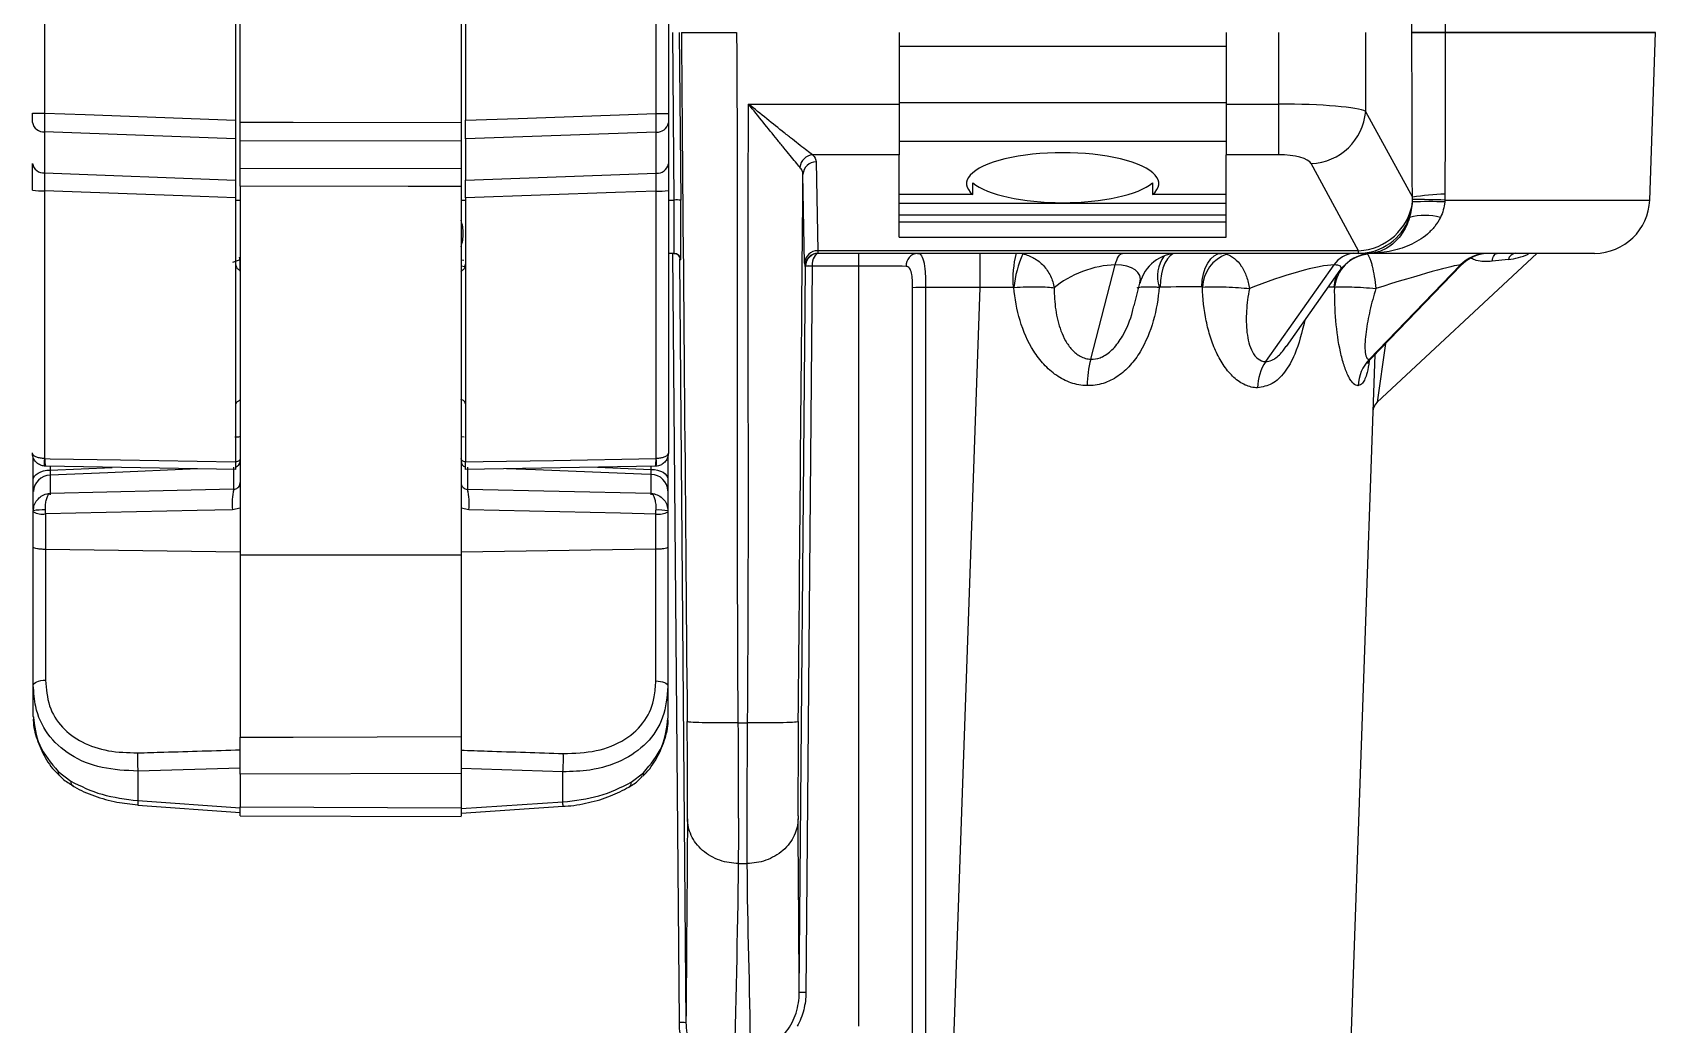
# Model space of a CAD drawing. Header units: millimetres. Extents: x 12 to 854, y 4 to 555.
# Drawn here: x 210.08 to 256.76, y 242.8 to 271.33 of the extents above; entities that cross this region are included whole.
import ezdxf

# ---------------------------------------------------------------- set-up
doc = ezdxf.new("R2010")
doc.units = ezdxf.units.MM

msp = doc.modelspace()

# ---------------------------------------------------------------- linework, layer by layer
at = {"color": 7, "linetype": 'Continuous', "lineweight": 25}
for p, q in [((215.919, 274.136), (215.919, 268.803)), ((216.058, 268.75), (216.058, 274.343)), ((222.408, 274.355), (222.408, 268.739)), ((222.535, 274.136), (222.535, 268.803)), ((210.431, 273.922), (210.431, 269.005)), ((228.022, 268.994), (228.022, 273.933)), ((228.371, 273.909), (228.371, 268.995)), ((228.536, 266.507), (228.495, 271.325)), ((228.686, 271.325), (228.726, 266.502)), ((235.013, 271.325), (235.013, 269.266)), ((244.411, 271.325), (244.411, 269.266)), ((245.924, 269.266), (245.924, 271.325)), ((248.425, 271.325), (248.425, 269.056)), ((256.594, 266.507), (256.762, 271.325)), ((244.411, 270.919), (235.013, 270.919)), ((230.677, 269.266), (235.013, 269.266)), ((244.411, 269.298), (235.013, 269.298)), ((235.013, 269.266), (235.013, 267.809)), ((244.411, 269.266), (245.924, 269.266)), ((244.411, 269.266), (244.411, 267.809)), ((245.924, 267.809), (245.924, 269.266)), ((248.425, 269.056), (249.768, 266.586)), ((215.919, 268.27), (210.431, 268.47)), ((210.431, 268.47), (210.431, 267.287)), ((228.022, 268.459), (222.535, 268.27)), ((228.022, 267.276), (228.022, 268.459)), ((228.371, 268.728), (228.371, 267.545)), ((215.919, 268.27), (215.919, 267.081)), ((222.408, 268.203), (216.058, 268.214)), ((216.058, 267.423), (216.058, 268.214)), ((222.408, 268.203), (222.408, 267.411)), ((222.535, 268.27), (222.535, 267.081)), ((244.411, 268.191), (235.013, 268.191)), ((235.013, 267.809), (232.513, 267.809)), ((232.624, 267.604), (232.671, 265.051)), ((235.013, 265.442), (235.013, 267.809)), ((245.924, 267.809), (244.411, 267.809)), ((244.411, 265.442), (244.411, 267.809)), ((248.223, 265.051), (246.862, 267.554)), ((210.431, 267.287), (215.919, 267.081)), ((216.058, 267.423), (222.408, 267.411)), ((222.535, 267.081), (228.022, 267.276)), ((232.29, 264.691), (232.243, 267.244)), ((210.431, 266.775), (210.431, 259.073)), ((215.919, 266.571), (215.919, 258.977)), ((216.058, 266.907), (216.058, 256.3)), ((222.408, 266.895), (222.408, 256.296)), ((222.535, 266.571), (222.535, 258.977)), ((228.022, 259.073), (228.022, 266.764)), ((228.371, 266.777), (228.371, 259.235)), ((237.128, 266.666), (235.013, 266.666)), ((237.128, 266.666), (237.132, 266.999)), ((242.293, 266.999), (242.296, 266.666)), ((244.411, 266.666), (242.296, 266.666)), ((244.411, 266.409), (235.013, 266.409)), ((244.411, 266.076), (235.013, 266.076)), ((244.411, 265.869), (235.013, 265.869)), ((235.013, 265.442), (244.411, 265.442)), ((216.05, 264.804), (216.052, 264.791)), ((216.052, 264.462), (216.052, 264.791)), ((228.535, 264.975), (228.371, 264.975)), ((228.726, 264.786), (228.721, 264.786)), ((248.223, 265.051), (232.671, 265.051)), ((248.223, 264.975), (232.675, 264.975)), ((233.838, 264.975), (233.838, 264.607)), ((237.336, 263.994), (237.336, 264.975)), ((248.223, 264.975), (248.223, 265.051)), ((248.495, 264.975), (248.223, 264.975)), ((248.755, 260.694), (253.346, 264.975)), ((252.531, 264.798), (252.06, 264.748)), ((232.137, 243.722), (232.313, 264.597)), ((232.313, 264.597), (232.294, 264.597)), ((232.504, 264.602), (232.328, 243.727)), ((233.838, 264.607), (232.504, 264.607)), ((233.838, 264.607), (233.838, 242.751)), ((240.52, 261.93), (241.221, 264.64)), ((245.551, 261.862), (247.515, 264.64)), ((246.146, 262.3), (247.695, 264.492)), ((248.528, 261.927), (251.148, 264.64)), ((248.608, 261.979), (251.166, 264.626)), ((235.396, 229.894), (235.396, 263.984)), ((237.336, 263.994), (235.77, 263.994)), ((235.77, 263.994), (235.77, 229.905)), ((236.145, 229.905), (237.336, 263.994)), ((241.765, 263.466), (241.933, 264.118)), ((248.691, 262.065), (247.568, 229.905)), ((210.108, 258.468), (210.108, 259.114)), ((210.431, 259.073), (210.44, 259.073)), ((228.013, 259.072), (228.022, 259.073)), ((228.358, 259.15), (228.358, 258.488)), ((210.457, 258.854), (210.431, 258.856)), ((215.919, 258.759), (210.457, 258.854)), ((227.997, 258.854), (222.535, 258.758)), ((228.022, 258.855), (227.997, 258.854)), ((215.869, 258.19), (215.871, 258.189)), ((222.595, 258.188), (222.598, 258.189)), ((227.868, 258.071), (222.598, 258.189)), ((228.358, 258.144), (228.358, 257.607)), ((210.108, 257.61), (210.108, 258.124)), ((210.108, 257.541), (210.108, 257.57)), ((210.108, 256.525), (210.108, 257.541)), ((210.456, 257.481), (210.454, 257.596)), ((210.456, 257.481), (210.456, 256.462)), ((216.058, 257.644), (215.836, 257.602)), ((222.631, 257.601), (222.408, 257.644)), ((228.01, 257.48), (228.013, 257.595)), ((228.01, 256.465), (228.01, 257.48)), ((228.358, 257.57), (228.358, 257.541)), ((228.358, 257.541), (228.358, 256.527)), ((210.108, 252.559), (210.108, 256.525)), ((210.456, 256.462), (210.456, 252.705)), ((216.058, 256.381), (210.456, 256.462)), ((222.408, 256.296), (216.058, 256.3)), ((216.058, 256.3), (216.058, 251.06)), ((228.01, 256.465), (222.408, 256.384)), ((222.408, 256.296), (222.408, 251.08)), ((228.01, 252.681), (228.01, 256.465)), ((228.358, 256.527), (228.358, 252.535)), ((210.108, 251.663), (210.108, 252.559)), ((228.358, 252.535), (228.358, 251.614)), ((230.373, 251.474), (230.649, 251.474)), ((210.823, 250.075), (211.183, 249.799)), ((216.058, 250.172), (213.117, 250.088)), ((213.117, 250.088), (213.117, 249.241)), ((222.408, 250.02), (216.058, 249.999)), ((216.058, 249.999), (216.058, 249.058)), ((225.336, 250.069), (222.408, 250.161)), ((222.408, 250.02), (222.408, 249.037)), ((225.336, 249.202), (225.336, 250.069)), ((227.303, 249.767), (227.658, 250.042)), ((213.11, 249.114), (216.058, 248.902)), ((213.117, 249.241), (216.058, 249.029)), ((216.058, 249.058), (222.408, 249.037)), ((216.058, 248.806), (222.408, 248.785)), ((222.408, 249.009), (225.336, 249.202)), ((222.408, 248.882), (225.342, 249.076)), ((230.382, 247.435), (230.64, 247.435))]:
    msp.add_line(p, q, dxfattribs=at)
at = {"color": 8, "linetype": 'Continuous', "lineweight": 25}
for p, q in [((215.919, 266.507), (216.058, 266.507)), ((222.408, 266.507), (222.535, 266.507)), ((228.371, 266.507), (228.536, 266.507)), ((216.052, 264.791), (215.835, 264.712)), ((222.422, 264.788), (222.493, 264.783)), ((228.687, 242.859), (228.501, 264.975)), ((228.693, 264.812), (228.878, 242.854)), ((222.525, 264.588), (222.402, 264.607)), ((248.996, 262.38), (248.755, 260.694)), ((248.528, 261.927), (248.607, 261.98)), ((210.59, 258.852), (210.59, 258.745)), ((210.59, 258.745), (212.372, 258.821)), ((215.878, 258.136), (215.878, 258.823)), ((222.59, 258.823), (222.59, 258.131)), ((226.334, 258.825), (227.875, 258.764)), ((227.875, 258.764), (227.875, 258.852)), ((227.875, 258.029), (227.875, 258.617)), ((210.59, 258.597), (210.59, 258.031))]:
    msp.add_line(p, q, dxfattribs=at)
at = {"color": 7, "linetype": 'Continuous', "lineweight": 25, "flags": 128}
for points in [[(210.431, 269.005), (211.6, 268.962), (215.919, 268.803)], [(222.535, 268.803), (224.053, 268.856), (228.022, 268.994)], [(216.058, 268.75), (217.582, 268.747), (222.408, 268.739)], [(215.919, 266.571), (214.401, 266.628), (210.431, 266.775)], [(222.408, 266.895), (220.884, 266.898), (216.058, 266.907)], [(228.022, 266.764), (226.853, 266.723), (222.535, 266.571)], [(241.221, 264.64), (241.243, 264.716), (241.266, 264.782), (241.291, 264.84), (241.317, 264.888), (241.345, 264.926), (241.373, 264.953), (241.402, 264.97), (241.431, 264.975)], [(243.71, 264.008), (243.725, 264.199), (243.761, 264.382), (243.814, 264.549), (243.885, 264.695), (243.97, 264.814), (244.065, 264.902), (244.169, 264.957), (244.276, 264.975)], [(252.06, 264.748), (252.071, 264.796), (252.084, 264.841), (252.1, 264.88), (252.118, 264.913), (252.138, 264.94), (252.159, 264.959), (252.181, 264.971), (252.204, 264.975)], [(210.44, 259.073), (210.589, 259.07), (212.613, 259.035), (215.919, 258.977)], [(222.535, 258.977), (223.042, 258.986), (225.067, 259.021), (228.013, 259.072)], [(210.108, 258.468), (210.117, 258.521), (210.145, 258.571), (210.189, 258.618), (210.248, 258.659), (210.32, 258.693), (210.404, 258.72), (210.495, 258.737), (210.59, 258.745)], [(227.875, 258.764), (227.97, 258.757), (228.061, 258.74), (228.145, 258.713), (228.218, 258.679), (228.278, 258.637), (228.322, 258.591), (228.349, 258.54), (228.358, 258.488)], [(215.869, 258.19), (213.84, 258.144), (210.599, 258.072)], [(215.836, 257.602), (214.824, 257.579), (210.456, 257.481)], [(228.01, 257.48), (226.999, 257.503), (222.631, 257.601)], [(210.108, 252.559), (210.115, 252.586), (210.134, 252.612), (210.166, 252.637), (210.208, 252.658), (210.261, 252.676), (210.321, 252.69), (210.387, 252.7), (210.456, 252.705)], [(228.01, 252.681), (228.08, 252.676), (228.146, 252.667), (228.206, 252.652), (228.258, 252.634), (228.301, 252.613), (228.332, 252.588), (228.352, 252.562), (228.358, 252.535)], [(216.058, 251.06), (217.582, 251.065), (222.408, 251.08)]]:
    msp.add_lwpolyline(points, dxfattribs=at)
at = {"color": 8, "linetype": 'Continuous', "lineweight": 25, "flags": 128}
for points in [[(242.92, 264.969), (242.884, 264.957), (242.8, 264.902), (242.722, 264.814), (242.653, 264.694), (242.596, 264.548), (242.552, 264.381), (242.524, 264.198), (242.511, 264.007)], [(247.522, 264.007), (247.547, 264.198), (247.587, 264.338)], [(216.058, 259.075), (216.055, 259.055), (216.045, 259.036), (216.028, 259.019), (216.006, 259.003), (215.979, 258.99), (215.948, 258.98), (215.919, 258.975)], [(222.536, 258.977), (222.52, 258.981), (222.488, 258.991), (222.461, 259.004), (222.439, 259.019), (222.422, 259.037), (222.412, 259.056), (222.408, 259.075)], [(214.83, 258.778), (212.254, 258.668), (210.59, 258.597)], [(227.875, 258.617), (227.597, 258.628), (224.553, 258.747), (223.72, 258.779)]]:
    msp.add_lwpolyline(points, dxfattribs=at)
at = {"color": 7, "linetype": 'Continuous', "lineweight": 25}
for centre, radius, start, end in [((210.349, 304.769), 35.764, 269.5742, 270.1314), ((228.104, 302.987), 33.993, 269.8607, 270.4497), ((246.79, 269.193), 1.641, 272.495, 355.2149), ((210.406, 268.797), 0.329, 190.4295, 274.2578), ((228.047, 268.788), 0.329, 265.5498, 349.5203), ((210.406, 267.615), 0.329, 190.4295, 274.2578), ((228.047, 267.604), 0.329, 265.5498, 349.5203), ((232.561, 267.402), 0.41, 96.6983, 172.7977), ((232.616, 267.23), 0.373, 88.7731, 177.9035), ((210.349, 269.321), 2.547, 264.0087, 271.8425), ((228.104, 269.317), 2.554, 268.1477, 275.9999), ((250.821, 260.65), 6.028, 91.0951, 100.0591), ((228.595, 265.111), 1.398, 84.5924, 92.4088), ((248.148, 266.696), 1.647, 272.6044, 351.4613), ((249.976, 243.572), 22.947, 88.1855, 90.5068), ((250.237, 257.358), 9.105, 87.0961, 92.9039), ((255.007, 266.563), 1.588, 270, 358), ((221.297, 265.547), 1.175, 0, 18.9246), ((248.216, 266.54), 1.565, 270.2449, 340.1522), ((250.131, 264.233), 1.83, 75.9775, 104.0225), ((221.297, 265.547), 1.175, 341.0754, 0), ((228.531, 264.785), 0.19, 0.4989, 89.9989), ((228.535, 264.785), 0.19, 0.4989, 89.9989), ((232.663, 264.678), 0.373, 88.7731, 177.9035), ((232.675, 264.594), 0.381, 90.0011, 179.5011), ((235.565, 264.619), 0.357, 94.4097, 182.9803), ((241.251, 264.234), 2.973, 165.5652, 184.5618), ((241.521, 263.656), 3.231, 156.2501, 173.9626), ((243.04, 263.832), 1.143, 90, 165.9532), ((244.8, 263.95), 1.072, 110.5564, 176.9964), ((248.121, 264.26), 0.716, 92.7971, 147.9253), ((248.597, 263.887), 1.07, 96.5185, 173.7532), ((248.629, 263.832), 1.143, 90, 146.5375), ((251.933, 263.889), 1.086, 90.1808, 136.241), ((251.988, 263.832), 1.143, 90, 136.8663), ((252.757, 264.746), 0.232, 98.8749, 167.1251), ((232.409, 263.214), 1.397, 86.0928, 93.9072), ((232.445, 263.206), 1.398, 87.5912, 95.4076), ((235.699, 259.944), 4.051, 88.9976, 94.2888), ((243.524, 261.115), 3.112, 164.8292, 178.9762), ((249.369, 261.131), 1.158, 136.5746, 178.1553), ((246.712, 261.085), 1.397, 146.2044, 178.9582), ((249.015, 260.415), 0.381, 133, 178), ((211.117, 258.965), 0.695, 170.9861, 189.0139), ((211.06, 259.013), 0.623, 174.4863, 194.7721), ((227.361, 259.012), 0.655, 346.0164, 5.3003), ((227.3, 258.964), 0.73, 351.4219, 8.5781), ((227.869, 258.127), 0.49, 1.9498, 89.3127), ((210.598, 258.108), 0.49, 90.9208, 178.0562), ((210.373, 256.353), 1.246, 86.29, 102.2751), ((210.377, 258.055), 0.579, 242.3749, 277.8442), ((228.09, 258.054), 0.579, 262.1542, 297.6316), ((228.093, 256.352), 1.246, 77.7249, 93.71), ((216.456, 250.435), 3.357, 176.9775, 185.9258), ((221.891, 250.429), 3.463, 354.0275, 2.7098), ((210.932, 250.044), 0.114, 163.8869, 218.873), ((211.336, 249.785), 0.153, 174.4009, 234.5079), ((232.269, 242.33), 1.398, 87.5912, 95.4076), ((228.746, 241.462), 1.398, 84.5924, 92.4088)]:
    msp.add_arc(centre, radius, start, end, dxfattribs=at)
at = {"color": 8, "linetype": 'Continuous', "lineweight": 25}
for centre, radius, start, end in [((243.424, 264.315), 0.986, 143.7119, 198.4115), ((215.877, 259.006), 0.181, 283.4147, 358.4076), ((222.587, 259.005), 0.179, 181.0975, 252.8825), ((217.485, 257.804), 1.661, 166.5901, 186.9884), ((220.986, 257.804), 1.657, 352.9947, 13.4408), ((227.148, 249.753), 0.155, 305.1959, 5.2101), ((227.547, 250.011), 0.115, 321.9314, 15.681), ((216.246, 248.995), 3.138, 175.4988, 177.7898), ((222.439, 248.983), 2.905, 1.85, 4.3272)]:
    msp.add_arc(centre, radius, start, end, dxfattribs=at)
at = {"color": 7, "linetype": 'Continuous', "lineweight": 25}
for centre, major_axis, ratio, start_param, end_param in [((245.924, 269.012), (2.54, 0), 0.099831, 0.174533, 1.570796), ((239.712, 266.981), (2.765, 0), 0.320557, 5.919079, 9.788884), ((245.924, 267.5), (0.953, 0), 0.324382, 0.174533, 1.570796), ((239.712, 267.315), (2.762, 0), 0.320557, 3.506103, 5.918675), ((228.52, 266.563), (-0.016, 1.587), 0.009767, 3.141497, 4.677387), ((228.71, 266.564), (-0.016, 1.778), 0.008721, 3.141517, 4.677406), ((228.709, 266.247), (-0.013, 1.46), 0.008721, 3.068933, 3.141517), ((232.312, 266.566), (0.017, 1.968), 0.008721, 2.831462, 3.141669), ((232.693, 264.594), (0, 0.381), 0.995639, 0, 1.53589), ((232.693, 264.594), (0, 0.381), 0.495658, 0, 1.53589), ((232.693, 266.563), (0.017, 1.587), 0.010813, 2.831503, 3.14171), ((232.694, 264.594), (0.269, -0.269), 0.999848, 3.89212, 3.9183), ((232.694, 264.601), (0.143, -0.126), 0.999693, 3.830045, 3.856225), ((233.838, 264.594), (1.588, 0), 0.008376, 0.529233, 1.570796), ((240.547, 263.832), (1.381, 0.5), 0.459739, 0.90329, 2.289122), ((245.673, 263.832), (2.046, 0.745), 0.153135, 0.39801, 1.808672), ((248.633, 263.832), (2.537, 0.803), 0.037527, 0.118059, 1.525461), ((237.321, 263.959), (11.438, 0.035), 0.003096, 1.486196, 1.569461), ((237.321, 263.959), (11.438, 0.035), 0.003096, 0.97811, 1.099754), ((215.868, 259.71), (0.191, 0), 0.060432, 4.872867, 6.283185), ((222.599, 259.71), (0.19, 0), 0.060432, 3.141593, 4.150901)]:
    msp.add_ellipse(centre, major_axis=major_axis, ratio=ratio, start_param=start_param, end_param=end_param, dxfattribs=at)
at = {"color": 8, "linetype": 'Continuous', "lineweight": 25}
for centre, major_axis, ratio, start_param, end_param in [((252.721, 266.563), (1.44, 1.343), 0.806452, 3.961897, 4.283167), ((240.547, 263.832), (1.381, 0.5), 0.459739, 5.985916, 7.186475), ((245.673, 263.832), (2.046, 0.745), 0.153135, 6.081883, 6.681196), ((248.633, 263.832), (2.537, 0.803), 0.037527, 6.217817, 6.401245), ((237.321, 263.959), (11.438, 0.035), 0.003096, 0.469281, 0.501075)]:
    msp.add_ellipse(centre, major_axis=major_axis, ratio=ratio, start_param=start_param, end_param=end_param, dxfattribs=at)
at = {"color": 7, "linetype": 'Continuous', "lineweight": 25}
for points, knots in [([(249.755, 271.325), (249.757, 272.138), (249.759, 272.951), (249.762, 273.764), (249.764, 274.531), (249.766, 275.298), (249.768, 276.064)], [0, 0, 0, 0, 0.004884819, 0.004884819, 0.004884819, 0.009490992, 0.009490992, 0.009490992, 0.009490992]), ([(250.706, 275.973), (250.707, 275.198), (250.708, 274.424), (250.708, 273.649), (250.709, 272.874), (250.71, 272.1), (250.711, 271.325)], [0, 0, 0, 0, 0.004652979, 0.004652979, 0.004652979, 0.009305959, 0.009305959, 0.009305959, 0.009305959]), ([(228.745, 271.325), (228.746, 271.325), (228.757, 271.325), (228.798, 271.325), (228.829, 271.325), (228.909, 271.325), (228.958, 271.325), (229.074, 271.325), (229.141, 271.325), (229.287, 271.325), (229.366, 271.325), (229.539, 271.325), (229.631, 271.325), (229.916, 271.325), (230.123, 271.325), (230.332, 271.325)], [0, 0, 0, 0, 0.125, 0.125, 0.25, 0.25, 0.375, 0.375, 0.5, 0.5, 0.625, 0.625, 0.75, 0.75, 1, 1, 1, 1]), ([(250.711, 271.325), (250.46, 271.325), (250.253, 271.325), (249.926, 271.325), (249.815, 271.325), (249.755, 271.325)], [0, 0, 0, 0, 0.5, 0.5, 1, 1, 1, 1]), ([(249.768, 266.586), (249.768, 266.61), (249.768, 266.635), (249.768, 266.66), (249.766, 267.402), (249.764, 268.144), (249.762, 268.886), (249.759, 269.699), (249.757, 270.512), (249.755, 271.325)], [0, 0, 0, 0, 0.000148007, 0.000148007, 0.000148007, 0.00460611, 0.00460611, 0.00460611, 0.009490934, 0.009490934, 0.009490934, 0.009490934]), ([(249.755, 271.325), (249.815, 271.325), (249.926, 271.325), (250.253, 271.325), (250.46, 271.325), (250.711, 271.325)], [0, 0, 0, 0, 0.5, 0.5, 1, 1, 1, 1]), ([(250.711, 271.325), (250.71, 270.55), (250.709, 269.776), (250.708, 269.001), (250.708, 268.993), (250.708, 268.985), (250.708, 268.977), (250.707, 268.211), (250.707, 267.444), (250.706, 266.677)], [0, 0, 0, 0, 0.004652952, 0.004652952, 0.004652952, 0.004700627, 0.004700627, 0.004700627, 0.009305904, 0.009305904, 0.009305904, 0.009305904]), ([(256.762, 271.325), (256.761, 271.325), (256.76, 271.325), (256.752, 271.325), (256.74, 271.325), (256.722, 271.325), (256.699, 271.325), (256.671, 271.325), (256.637, 271.325), (256.599, 271.325), (256.556, 271.325), (256.507, 271.325), (256.453, 271.325), (256.297, 271.325), (255.967, 271.325), (255.332, 271.325), (254.527, 271.325), (253.558, 271.325), (252.436, 271.325), (251.523, 271.325), (250.932, 271.325), (250.784, 271.325), (250.711, 271.325)], [0, 0, 0, 0, 0.020074, 0.040121, 0.060147, 0.080156, 0.100154, 0.120147, 0.140139, 0.160137, 0.180145, 0.200169, 0.220214, 0.240286, 0.3604, 0.480528, 0.600665, 0.720815, 0.840962, 0.961126, 0.980575, 1, 1, 1, 1]), ([(250.711, 271.325), (250.785, 271.325), (250.934, 271.325), (251.528, 271.325), (252.443, 271.325), (253.564, 271.325), (254.531, 271.325), (255.334, 271.325), (255.968, 271.325), (256.324, 271.325), (256.51, 271.325), (256.602, 271.325), (256.674, 271.325), (256.724, 271.325), (256.756, 271.325), (256.76, 271.325), (256.762, 271.325)], [0, 0, 0, 0, 0.01967, 0.039367, 0.15972, 0.280099, 0.399852, 0.519616, 0.639842, 0.760066, 0.800122, 0.840094, 0.880025, 0.919958, 0.959936, 1, 1, 1, 1]), ([(210.083, 268.738), (210.083, 268.771), (210.083, 268.837), (210.083, 268.936), (210.083, 268.992), (210.083, 269.005)], [0, 0, 0, 0, 0.430525, 0.861063, 1, 1, 1, 1]), ([(210.431, 269.005), (210.43, 268.919), (210.427, 268.748), (210.428, 268.571), (210.43, 268.489), (210.431, 268.47)], [0, 0, 0, 0, 0.431925, 0.86383, 1, 1, 1, 1]), ([(228.022, 268.459), (228.023, 268.526), (228.025, 268.659), (228.024, 268.855), (228.022, 268.967), (228.022, 268.994)], [0, 0, 0, 0, 0.431871, 0.863724, 1, 1, 1, 1]), ([(228.371, 268.995), (228.371, 268.953), (228.371, 268.867), (228.371, 268.779), (228.371, 268.738), (228.371, 268.728)], [0, 0, 0, 0, 0.430608, 0.861227, 1, 1, 1, 1]), ([(232.154, 267.453), (232.12, 267.494), (232.077, 267.544), (231.981, 267.659), (231.928, 267.724), (231.815, 267.861), (231.756, 267.933), (231.632, 268.084), (231.567, 268.163), (231.371, 268.404), (231.236, 268.571), (230.959, 268.914), (230.817, 269.09), (230.677, 269.266)], [0, 0, 0, 0, 0.125, 0.125, 0.25, 0.25, 0.375, 0.375, 0.5, 0.5, 0.75, 0.75, 1, 1, 1, 1]), ([(232.513, 267.809), (232.47, 267.841), (232.418, 267.881), (232.298, 267.973), (232.231, 268.025), (232.091, 268.134), (232.018, 268.192), (231.864, 268.314), (231.783, 268.378), (231.539, 268.571), (231.372, 268.705), (231.028, 268.982), (230.851, 269.124), (230.677, 269.266)], [0, 0, 0, 0, 0.125, 0.125, 0.25, 0.25, 0.375, 0.375, 0.5, 0.5, 0.75, 0.75, 1, 1, 1, 1]), ([(215.919, 268.803), (215.919, 268.704), (215.919, 268.52), (215.919, 268.35), (215.919, 268.28), (215.919, 268.27)], [0, 0, 0, 0, 0.499429, 0.93198, 1, 1, 1, 1]), ([(216.058, 268.214), (216.058, 268.281), (216.058, 268.414), (216.058, 268.611), (216.058, 268.723), (216.058, 268.75)], [0, 0, 0, 0, 0.431521, 0.863042, 1, 1, 1, 1]), ([(222.408, 268.739), (222.408, 268.639), (222.408, 268.455), (222.408, 268.284), (222.408, 268.213), (222.408, 268.203)], [0, 0, 0, 0, 0.499437, 0.931509, 1, 1, 1, 1]), ([(222.535, 268.27), (222.535, 268.336), (222.535, 268.468), (222.535, 268.664), (222.535, 268.776), (222.535, 268.803)], [0, 0, 0, 0, 0.432022, 0.864055, 1, 1, 1, 1]), ([(210.083, 266.788), (210.083, 266.915), (210.083, 267.17), (210.083, 267.42), (210.083, 267.534), (210.083, 267.555)], [0, 0, 0, 0, 0.448236, 0.896483, 1, 1, 1, 1]), ([(228.371, 267.545), (228.371, 267.445), (228.371, 267.246), (228.371, 266.963), (228.371, 266.806), (228.371, 266.777)], [0, 0, 0, 0, 0.448324, 0.896657, 1, 1, 1, 1]), ([(210.431, 267.287), (210.43, 267.221), (210.427, 267.089), (210.429, 266.9), (210.43, 266.795), (210.431, 266.775)], [0, 0, 0, 0, 0.446345, 0.892523, 1, 1, 1, 1]), ([(215.919, 267.081), (215.919, 267.015), (215.919, 266.882), (215.919, 266.694), (215.919, 266.59), (215.919, 266.571)], [0, 0, 0, 0, 0.449783, 0.899577, 1, 1, 1, 1]), ([(216.058, 266.907), (216.058, 267.002), (216.058, 267.183), (216.058, 267.347), (216.058, 267.416), (216.058, 267.423)], [0, 0, 0, 0, 0.49957, 0.945882, 1, 1, 1, 1]), ([(222.408, 267.411), (222.408, 267.345), (222.408, 267.212), (222.408, 267.021), (222.408, 266.916), (222.408, 266.895)], [0, 0, 0, 0, 0.446026, 0.892052, 1, 1, 1, 1]), ([(222.535, 266.571), (222.535, 266.666), (222.535, 266.857), (222.535, 267.006), (222.535, 267.081)], [0, 0, 0, 0, 0.49999, 1, 1, 1, 1]), ([(228.022, 266.764), (228.023, 266.849), (228.025, 267.018), (228.023, 267.185), (228.022, 267.261), (228.022, 267.276)], [0, 0, 0, 0, 0.446614, 0.893078, 1, 1, 1, 1]), ([(232.243, 267.244), (232.242, 267.279), (232.235, 267.315), (232.205, 267.385), (232.183, 267.419), (232.154, 267.453)], [0, 0, 0, 0, 0.5, 0.5, 1, 1, 1, 1]), ([(250.703, 266.507), (251.628, 266.507), (252.457, 266.507), (253.556, 266.507), (253.899, 266.507), (254.521, 266.507), (254.801, 266.507), (255.304, 266.507), (255.525, 266.507), (255.813, 266.507), (255.901, 266.507), (256.063, 266.507), (256.136, 266.507), (256.332, 266.507), (256.43, 266.507), (256.561, 266.507), (256.594, 266.507), (256.594, 266.507)], [0, 0, 0, 0, 0.25, 0.25, 0.375, 0.375, 0.5, 0.5, 0.625, 0.625, 0.6875, 0.6875, 0.75, 0.75, 0.875, 0.875, 1, 1, 1, 1]), ([(250.574, 266.008), (250.529, 265.916), (250.475, 265.83), (250.349, 265.671), (250.278, 265.597), (250.047, 265.396), (249.873, 265.29), (249.5, 265.125), (249.305, 265.068), (249.005, 265.011), (248.903, 264.997), (248.7, 264.979), (248.598, 264.975), (248.495, 264.975)], [0, 0, 0, 0, 0.125, 0.125, 0.25, 0.25, 0.5, 0.5, 0.75, 0.75, 0.875, 0.875, 1, 1, 1, 1]), ([(249.688, 266.008), (249.659, 265.915), (249.625, 265.829), (249.548, 265.67), (249.505, 265.596), (249.367, 265.396), (249.264, 265.292), (249.05, 265.128), (248.94, 265.07), (248.773, 265.012), (248.717, 264.998), (248.606, 264.98), (248.551, 264.975), (248.495, 264.975)], [0, 0, 0, 0, 0.125, 0.125, 0.25, 0.25, 0.5, 0.5, 0.75, 0.75, 0.875, 0.875, 1, 1, 1, 1]), ([(215.919, 264.701), (215.924, 264.658), (215.932, 264.584), (215.992, 264.519), (216.038, 264.496), (216.052, 264.489)], [0, 0, 0, 0, 0.491793, 0.840101, 1, 1, 1, 1]), ([(216.05, 264.804), (216.045, 264.823), (216.04, 264.844), (216.034, 264.866), (216.034, 264.868)], [0, 0, 0, 0, 0.9314753, 1, 1, 1, 1]), ([(228.531, 264.975), (228.554, 264.973), (228.597, 264.968), (228.647, 264.938), (228.681, 264.905), (228.701, 264.872), (228.712, 264.845), (228.716, 264.828), (228.718, 264.819), (228.719, 264.814), (228.719, 264.813), (228.719, 264.813)], [0, 0, 0, 0, 0.222833, 0.400614, 0.549066, 0.674123, 0.772599, 0.842789, 0.908337, 0.998752, 1, 1, 1, 1]), ([(235.538, 264.975), (235.56, 264.975), (235.581, 264.969), (235.62, 264.946), (235.637, 264.928), (235.684, 264.858), (235.707, 264.787), (235.733, 264.652), (235.74, 264.602), (235.752, 264.495), (235.756, 264.438), (235.763, 264.318), (235.766, 264.254), (235.769, 264.126), (235.77, 264.061), (235.77, 263.994)], [0, 0, 0, 0, 0.125, 0.125, 0.25, 0.25, 0.5, 0.5, 0.625, 0.625, 0.75, 0.75, 0.875, 0.875, 1, 1, 1, 1]), ([(238.564, 264.957), (238.677, 264.935), (238.786, 264.895), (238.987, 264.781), (239.08, 264.707), (239.239, 264.534), (239.307, 264.434), (239.411, 264.217), (239.447, 264.1), (239.466, 263.981)], [0, 0, 0, 0, 0.25, 0.25, 0.5, 0.5, 0.75, 0.75, 1, 1, 1, 1]), ([(244.423, 264.953), (244.502, 264.93), (244.58, 264.887), (244.724, 264.77), (244.791, 264.694), (244.907, 264.519), (244.957, 264.417), (245.035, 264.199), (245.064, 264.081), (245.08, 263.961)], [0, 0, 0, 0, 0.25, 0.25, 0.5, 0.5, 0.75, 0.75, 1, 1, 1, 1]), ([(248.475, 264.95), (248.499, 264.925), (248.523, 264.882), (248.559, 264.794), (248.57, 264.76), (248.593, 264.686), (248.604, 264.645), (248.636, 264.515), (248.656, 264.414), (248.691, 264.198), (248.706, 264.082), (248.718, 263.964)], [0, 0, 0, 0, 0.25, 0.25, 0.375, 0.375, 0.5, 0.5, 0.75, 0.75, 1, 1, 1, 1]), ([(255.007, 264.975), (255.007, 264.975), (254.97, 264.975), (254.825, 264.975), (254.716, 264.975), (254.279, 264.975), (253.852, 264.975), (253.013, 264.975), (252.7, 264.975), (252.006, 264.975), (251.631, 264.975), (250.425, 264.975), (249.516, 264.975), (248.495, 264.975)], [0, 0, 0, 0, 0.125, 0.125, 0.25, 0.25, 0.5, 0.5, 0.625, 0.625, 0.75, 0.75, 1, 1, 1, 1]), ([(222.402, 264.457), (222.431, 264.474), (222.49, 264.508), (222.529, 264.582), (222.533, 264.638), (222.535, 264.664)], [0, 0, 0, 0, 0.350071, 0.698388, 1, 1, 1, 1]), ([(235.396, 263.984), (235.396, 264.061), (235.394, 264.136), (235.384, 264.281), (235.376, 264.349), (235.35, 264.466), (235.332, 264.516), (235.281, 264.583), (235.248, 264.6), (235.209, 264.601)], [0, 0, 0, 0, 0.25, 0.25, 0.5, 0.5, 0.75, 0.75, 1, 1, 1, 1]), ([(238.309, 263.995), (238.429, 264.004), (238.55, 264.009), (238.784, 264.016), (238.897, 264.017), (239.101, 264.014), (239.195, 264.011), (239.353, 263.999), (239.418, 263.991), (239.466, 263.981)], [0, 0, 0, 0, 0.25, 0.25, 0.5, 0.5, 0.75, 0.75, 1, 1, 1, 1]), ([(240.412, 261.171), (240.255, 261.174), (240.1, 261.203), (239.8, 261.307), (239.661, 261.38), (239.464, 261.515), (239.401, 261.564), (239.28, 261.67), (239.223, 261.726), (239.061, 261.901), (238.964, 262.029), (238.704, 262.439), (238.578, 262.733), (238.392, 263.354), (238.336, 263.672), (238.309, 263.995)], [0, 0, 0, 0, 0.125, 0.125, 0.25, 0.25, 0.3125, 0.3125, 0.375, 0.375, 0.5, 0.5, 0.75, 0.75, 1, 1, 1, 1]), ([(239.466, 263.981), (239.466, 263.77), (239.48, 263.56), (239.542, 263.144), (239.589, 262.941), (239.7, 262.647), (239.744, 262.551), (239.846, 262.371), (239.906, 262.286), (240.047, 262.132), (240.127, 262.065), (240.264, 261.991), (240.313, 261.97), (240.414, 261.941), (240.466, 261.932), (240.52, 261.93)], [0, 0, 0, 0, 0.25, 0.25, 0.5, 0.5, 0.625, 0.625, 0.75, 0.75, 0.875, 0.875, 0.9375, 0.9375, 1, 1, 1, 1]), ([(242.489, 264.004), (242.46, 263.676), (242.405, 263.354), (242.226, 262.723), (242.105, 262.423), (241.855, 262.007), (241.76, 261.877), (241.547, 261.64), (241.427, 261.532), (241.233, 261.399), (241.165, 261.36), (241.024, 261.29), (240.95, 261.26), (240.726, 261.19), (240.571, 261.167), (240.412, 261.171)], [0, 0, 0, 0, 0.25, 0.25, 0.5, 0.5, 0.625, 0.625, 0.75, 0.75, 0.8125, 0.8125, 0.875, 0.875, 1, 1, 1, 1]), ([(243.729, 264.006), (243.83, 264.012), (243.941, 264.015), (244.171, 264.016), (244.293, 264.014), (244.531, 264.006), (244.652, 264), (244.878, 263.983), (244.985, 263.973), (245.08, 263.961)], [0, 0, 0, 0, 0.25, 0.25, 0.5, 0.5, 0.75, 0.75, 1, 1, 1, 1]), ([(245.315, 261.11), (245.255, 261.11), (245.196, 261.117), (245.078, 261.144), (245.021, 261.163), (244.85, 261.24), (244.738, 261.316), (244.535, 261.502), (244.442, 261.61), (244.273, 261.855), (244.198, 261.987), (244.067, 262.266), (244.01, 262.414), (243.913, 262.718), (243.873, 262.874), (243.775, 263.348), (243.74, 263.675), (243.729, 264.006)], [0, 0, 0, 0, 0.0625, 0.0625, 0.125, 0.125, 0.25, 0.25, 0.375, 0.375, 0.5, 0.5, 0.625, 0.625, 0.75, 0.75, 1, 1, 1, 1]), ([(245.08, 263.961), (245.041, 263.746), (245.013, 263.531), (244.993, 263.214), (244.99, 263.108), (244.994, 262.899), (245, 262.795), (245.024, 262.594), (245.042, 262.497), (245.093, 262.309), (245.126, 262.22), (245.211, 262.062), (245.265, 261.992), (245.393, 261.892), (245.469, 261.862), (245.551, 261.862)], [0, 0, 0, 0, 0.25, 0.25, 0.375, 0.375, 0.5, 0.5, 0.625, 0.625, 0.75, 0.75, 0.875, 0.875, 1, 1, 1, 1]), ([(248.211, 261.168), (248.165, 261.165), (248.118, 261.188), (248.046, 261.259), (248.022, 261.288), (247.975, 261.358), (247.952, 261.398), (247.884, 261.53), (247.841, 261.638), (247.764, 261.875), (247.73, 262.006), (247.639, 262.422), (247.596, 262.722), (247.542, 263.354), (247.531, 263.676), (247.534, 264.004)], [0, 0, 0, 0, 0.125, 0.125, 0.1875, 0.1875, 0.25, 0.25, 0.375, 0.375, 0.5, 0.5, 0.75, 0.75, 1, 1, 1, 1]), ([(247.534, 264.004), (247.588, 264.01), (247.658, 264.013), (247.783, 264.014), (247.829, 264.014), (247.924, 264.013), (247.974, 264.011), (248.131, 264.006), (248.245, 264), (248.479, 263.985), (248.6, 263.975), (248.718, 263.964)], [0, 0, 0, 0, 0.25, 0.25, 0.375, 0.375, 0.5, 0.5, 0.75, 0.75, 1, 1, 1, 1]), ([(248.718, 263.964), (248.654, 263.752), (248.597, 263.542), (248.501, 263.123), (248.461, 262.918), (248.423, 262.621), (248.413, 262.524), (248.403, 262.341), (248.403, 262.254), (248.415, 262.102), (248.427, 262.038), (248.457, 261.969), (248.469, 261.952), (248.496, 261.93), (248.511, 261.925), (248.528, 261.927)], [0, 0, 0, 0, 0.25, 0.25, 0.5, 0.5, 0.625, 0.625, 0.75, 0.75, 0.875, 0.875, 0.9375, 0.9375, 1, 1, 1, 1]), ([(248.486, 261.811), (248.486, 261.811), (248.482, 261.8), (248.501, 261.841), (248.541, 261.914), (248.6, 261.964), (248.614, 261.976)], [0, 0, 0, 0, 0.024474, 0.422029, 0.862936, 1, 1, 1, 1]), ([(216.052, 260.75), (216.022, 260.736), (215.961, 260.709), (215.924, 260.659), (215.92, 260.626), (215.919, 260.614)], [0, 0, 0, 0, 0.386367, 0.771531, 1, 1, 1, 1]), ([(222.535, 260.644), (222.531, 260.667), (222.521, 260.713), (222.461, 260.758), (222.413, 260.776), (222.402, 260.781)], [0, 0, 0, 0, 0.432575, 0.866437, 1, 1, 1, 1]), ([(210.431, 259.073), (210.389, 259.077), (210.307, 259.083), (210.201, 259.114), (210.123, 259.156), (210.089, 259.199), (210.083, 259.226), (210.083, 259.235), (210.083, 259.235)], [0, 0, 0, 0, 0.217121, 0.434073, 0.655603, 0.88579, 0.99509, 1, 1, 1, 1]), ([(210.431, 258.856), (210.389, 258.863), (210.307, 258.879), (210.201, 258.95), (210.123, 259.05), (210.089, 259.15), (210.083, 259.213), (210.083, 259.234), (210.083, 259.235)], [0, 0, 0, 0, 0.217161, 0.434154, 0.65569, 0.885838, 0.995089, 1, 1, 1, 1]), ([(228.371, 259.235), (228.371, 259.234), (228.371, 259.225), (228.365, 259.198), (228.33, 259.155), (228.251, 259.113), (228.145, 259.082), (228.063, 259.076), (228.022, 259.073)], [0, 0, 0, 0, 0.004896, 0.117128, 0.346533, 0.567316, 0.783575, 1, 1, 1, 1]), ([(228.371, 259.235), (228.371, 259.234), (228.371, 259.212), (228.365, 259.148), (228.33, 259.048), (228.251, 258.949), (228.145, 258.877), (228.063, 258.862), (228.022, 258.855)], [0, 0, 0, 0, 0.004897, 0.117078, 0.346445, 0.567234, 0.783534, 1, 1, 1, 1]), ([(210.59, 258.745), (210.589, 258.711), (210.588, 258.647), (210.589, 258.613), (210.59, 258.597)], [0, 0, 0, 0, 0.536544, 1, 1, 1, 1]), ([(215.919, 258.977), (215.919, 258.949), (215.919, 258.894), (215.919, 258.825), (215.919, 258.777), (215.919, 258.76), (215.919, 258.759), (215.919, 258.759)], [0, 0, 0, 0, 0.234842, 0.469673, 0.704846, 0.94084, 1, 1, 1, 1]), ([(222.535, 258.758), (222.535, 258.761), (222.535, 258.767), (222.535, 258.811), (222.535, 258.875), (222.535, 258.936), (222.535, 258.97), (222.535, 258.977)], [0, 0, 0, 0, 0.236729, 0.473479, 0.709702, 0.94514, 1, 1, 1, 1]), ([(227.875, 258.617), (227.875, 258.634), (227.877, 258.669), (227.875, 258.733), (227.875, 258.764)], [0, 0, 0, 0, 0.499992, 1, 1, 1, 1]), ([(210.108, 258.124), (210.108, 258.169), (210.108, 258.252), (210.108, 258.4), (210.108, 258.468)], [0, 0, 0, 0, 0.539961, 1, 1, 1, 1]), ([(215.871, 258.189), (215.892, 258.192), (215.94, 258.199), (215.996, 258.237), (216.041, 258.296), (216.057, 258.351), (216.058, 258.384), (216.058, 258.39)], [0, 0, 0, 0, 0.191093, 0.423595, 0.659897, 0.94522, 1, 1, 1, 1]), ([(222.408, 258.389), (222.411, 258.363), (222.418, 258.308), (222.462, 258.245), (222.522, 258.2), (222.572, 258.192), (222.595, 258.188)], [0, 0, 0, 0, 0.267399, 0.551853, 0.787067, 1, 1, 1, 1]), ([(228.358, 258.488), (228.358, 258.408), (228.358, 258.261), (228.358, 258.181), (228.358, 258.144)], [0, 0, 0, 0, 0.539547, 1, 1, 1, 1]), ([(210.108, 257.57), (210.114, 257.626), (210.125, 257.738), (210.209, 257.886), (210.334, 258), (210.473, 258.06), (210.568, 258.071), (210.606, 258.071), (210.608, 258.071)], [0, 0, 0, 0, 0.210458, 0.420831, 0.633625, 0.851519, 0.995893, 1, 1, 1, 1]), ([(210.454, 257.596), (210.455, 257.652), (210.457, 257.763), (210.482, 257.907), (210.521, 258.014), (210.565, 258.066), (210.595, 258.073), (210.607, 258.072), (210.608, 258.071)], [0, 0, 0, 0, 0.210458, 0.420831, 0.633625, 0.851519, 0.995893, 1, 1, 1, 1]), ([(227.859, 258.071), (227.859, 258.071), (227.872, 258.072), (227.902, 258.066), (227.946, 258.014), (227.984, 257.906), (228.01, 257.762), (228.012, 257.651), (228.013, 257.595)], [0, 0, 0, 0, 0.004107, 0.148481, 0.366375, 0.579169, 0.789542, 1, 1, 1, 1]), ([(227.859, 258.071), (227.86, 258.071), (227.899, 258.07), (227.993, 258.059), (228.133, 258), (228.258, 257.886), (228.342, 257.737), (228.353, 257.625), (228.358, 257.57)], [0, 0, 0, 0, 0.004107, 0.148481, 0.366375, 0.579169, 0.789542, 1, 1, 1, 1]), ([(210.456, 256.462), (210.414, 256.464), (210.329, 256.466), (210.221, 256.479), (210.143, 256.496), (210.115, 256.511), (210.109, 256.521), (210.108, 256.524), (210.108, 256.525)], [0, 0, 0, 0, 0.227307, 0.454614, 0.681925, 0.909244, 0.961959, 1, 1, 1, 1]), ([(228.358, 256.527), (228.358, 256.526), (228.358, 256.523), (228.352, 256.514), (228.323, 256.498), (228.245, 256.481), (228.137, 256.469), (228.053, 256.466), (228.01, 256.465)], [0, 0, 0, 0, 0.0380572, 0.0907559, 0.3180751, 0.5453864, 0.7726931, 1, 1, 1, 1]), ([(213.117, 250.088), (212.765, 250.105), (212.061, 250.139), (211.146, 250.514), (210.485, 251.12), (210.153, 251.841), (210.121, 252.35), (210.108, 252.559)], [0, 0, 0, 0, 0.217659, 0.435441, 0.649515, 0.856143, 1, 1, 1, 1]), ([(210.456, 252.705), (210.479, 252.451), (210.523, 251.942), (210.91, 251.325), (211.502, 250.891), (212.254, 250.637), (212.82, 250.62), (213.104, 250.612)], [0, 0, 0, 0, 0.199551, 0.399542, 0.592465, 0.795635, 1, 1, 1, 1]), ([(228.358, 252.535), (228.33, 252.227), (228.273, 251.611), (227.789, 250.87), (227.054, 250.357), (226.198, 250.093), (225.598, 250.076), (225.336, 250.069)], [0, 0, 0, 0, 0.212274, 0.42499, 0.629813, 0.837845, 1, 1, 1, 1]), ([(225.351, 250.593), (225.672, 250.604), (226.315, 250.626), (227.146, 250.957), (227.723, 251.5), (227.98, 252.117), (228.002, 252.526), (228.01, 252.681)], [0, 0, 0, 0, 0.230377, 0.461172, 0.679992, 0.878579, 1, 1, 1, 1]), ([(210.111, 251.653), (210.11, 251.641), (210.098, 251.448), (210.174, 251.064), (210.4, 250.536), (210.638, 250.165), (210.824, 250.001), (210.852, 249.977)], [0, 0, 0, 0, 0.020356, 0.324246, 0.632473, 0.94513, 1, 1, 1, 1]), ([(210.108, 251.663), (210.141, 251.383), (210.206, 250.818), (210.616, 250.324), (210.823, 250.075)], [0, 0, 0, 0, 0.4970283, 1, 1, 1, 1]), ([(227.634, 249.94), (227.648, 249.953), (227.817, 250.115), (228.067, 250.476), (228.291, 251.025), (228.383, 251.419), (228.357, 251.61), (228.357, 251.614)], [0, 0, 0, 0, 0.029184, 0.351316, 0.674893, 0.993401, 1, 1, 1, 1]), ([(227.658, 250.042), (227.861, 250.289), (228.264, 250.779), (228.327, 251.337), (228.358, 251.614)], [0, 0, 0, 0, 0.504237, 1, 1, 1, 1]), ([(230.373, 251.474), (230.202, 251.472), (230.017, 251.472), (229.659, 251.474), (229.487, 251.476), (229.203, 251.484), (229.091, 251.489), (228.947, 251.5), (228.914, 251.506), (228.913, 251.512)], [0, 0, 0, 0, 0.25, 0.25, 0.5, 0.5, 0.75, 0.75, 1, 1, 1, 1]), ([(228.922, 248.712), (228.922, 248.731), (228.922, 248.771), (228.923, 248.835), (228.923, 248.903), (228.923, 248.974), (228.923, 249.05), (228.923, 249.129), (228.924, 249.281), (228.923, 249.522), (228.923, 249.873), (228.921, 250.254), (228.919, 250.592), (228.917, 250.871), (228.916, 251.083), (228.914, 251.297), (228.913, 251.44), (228.913, 251.512)], [0, 0, 0, 0, 0.035699, 0.071328, 0.106938, 0.142579, 0.178301, 0.214155, 0.25019, 0.375478, 0.500159, 0.624719, 0.750053, 0.812901, 0.87533, 0.937606, 1, 1, 1, 1]), ([(230.373, 251.474), (230.373, 251.424), (230.374, 251.326), (230.375, 251.179), (230.375, 251.032), (230.376, 250.886), (230.377, 250.742), (230.378, 250.598), (230.378, 250.456), (230.379, 250.315), (230.379, 250.176), (230.38, 250.039), (230.38, 249.903), (230.381, 249.769), (230.381, 249.638), (230.382, 249.508), (230.382, 249.381), (230.382, 249.256), (230.383, 249.133), (230.383, 249.013), (230.383, 248.896), (230.383, 248.781), (230.384, 248.669), (230.384, 248.56), (230.384, 248.454), (230.384, 248.351), (230.384, 248.251), (230.384, 248.154), (230.384, 248.061), (230.384, 247.97), (230.384, 247.883), (230.383, 247.8), (230.383, 247.72), (230.383, 247.643), (230.383, 247.57), (230.382, 247.5), (230.382, 247.457), (230.382, 247.435)], [0, 0, 0, 0, 0.029713, 0.059358, 0.088937, 0.118448, 0.147892, 0.177269, 0.206579, 0.235821, 0.264997, 0.294105, 0.323146, 0.352121, 0.381027, 0.409867, 0.43864, 0.467346, 0.495984, 0.524555, 0.55306, 0.581497, 0.609867, 0.63817, 0.666405, 0.694574, 0.722676, 0.75071, 0.778677, 0.806577, 0.834411, 0.862177, 0.889875, 0.917507, 0.945072, 0.97257, 1, 1, 1, 1]), ([(230.64, 247.435), (230.64, 247.46), (230.639, 247.509), (230.639, 247.588), (230.639, 247.672), (230.639, 247.76), (230.638, 247.853), (230.638, 247.95), (230.638, 248.052), (230.638, 248.157), (230.638, 248.267), (230.638, 248.38), (230.638, 248.498), (230.638, 248.619), (230.638, 248.744), (230.639, 248.873), (230.639, 249.005), (230.639, 249.141), (230.64, 249.28), (230.64, 249.421), (230.64, 249.566), (230.641, 249.714), (230.641, 249.864), (230.642, 250.017), (230.642, 250.172), (230.643, 250.329), (230.644, 250.488), (230.645, 250.649), (230.645, 250.811), (230.646, 250.975), (230.647, 251.141), (230.648, 251.307), (230.649, 251.418), (230.649, 251.474)], [0, 0, 0, 0, 0.030975, 0.062035, 0.093181, 0.124412, 0.155729, 0.187132, 0.21862, 0.250193, 0.281853, 0.313597, 0.345427, 0.377343, 0.409344, 0.441431, 0.473604, 0.505862, 0.538205, 0.570634, 0.603149, 0.635749, 0.668435, 0.701206, 0.734063, 0.767006, 0.800034, 0.833148, 0.866347, 0.899632, 0.933002, 0.966458, 1, 1, 1, 1]), ([(232.109, 251.512), (232.108, 251.506), (232.075, 251.5), (231.931, 251.489), (231.819, 251.484), (231.535, 251.476), (231.363, 251.474), (231.005, 251.472), (230.82, 251.472), (230.649, 251.474)], [0, 0, 0, 0, 0.25, 0.25, 0.5, 0.5, 0.75, 0.75, 1, 1, 1, 1]), ([(232.109, 251.512), (232.109, 251.471), (232.108, 251.389), (232.107, 251.266), (232.106, 251.144), (232.105, 251.023), (232.105, 250.902), (232.104, 250.782), (232.102, 250.563), (232.101, 250.254), (232.099, 249.873), (232.098, 249.522), (232.098, 249.259), (232.099, 249.068), (232.099, 248.937), (232.099, 248.817), (232.1, 248.747), (232.1, 248.712)], [0, 0, 0, 0, 0.035668, 0.0712665, 0.1068458, 0.1424563, 0.1781483, 0.2139717, 0.2499757, 0.3752268, 0.4998705, 0.6244674, 0.7498387, 0.8127409, 0.8752223, 0.9375517, 1, 1, 1, 1]), ([(213.104, 250.612), (213.357, 250.619), (214.342, 250.649), (215.326, 250.679), (216.058, 250.701)], [0, 0, 0, 0, 0.256668, 1, 1, 1, 1]), ([(216.058, 249.999), (216.058, 250.068), (216.058, 250.207), (216.058, 250.464), (216.058, 250.722), (216.058, 250.926), (216.058, 251.024), (216.058, 251.06)], [0, 0, 0, 0, 0.21891, 0.43782, 0.656728, 0.875635, 1, 1, 1, 1]), ([(222.408, 251.08), (222.408, 251.015), (222.408, 250.884), (222.408, 250.631), (222.408, 250.372), (222.408, 250.162), (222.408, 250.058), (222.408, 250.02)], [0, 0, 0, 0, 0.218922, 0.437845, 0.656768, 0.875694, 1, 1, 1, 1]), ([(222.408, 250.691), (222.661, 250.682), (223.642, 250.649), (224.623, 250.617), (225.351, 250.593)], [0, 0, 0, 0, 0.2577757, 1, 1, 1, 1]), ([(210.847, 249.976), (210.881, 249.939), (210.999, 249.812), (211.146, 249.729), (211.251, 249.67)], [0, 0, 0, 0, 0.290144, 1, 1, 1, 1]), ([(211.183, 249.799), (211.473, 249.657), (212.051, 249.373), (212.762, 249.285), (213.117, 249.241)], [0, 0, 0, 0, 0.500765, 1, 1, 1, 1]), ([(225.336, 249.202), (225.693, 249.244), (226.418, 249.33), (227.005, 249.62), (227.303, 249.767)], [0, 0, 0, 0, 0.492822, 1, 1, 1, 1]), ([(227.237, 249.631), (227.289, 249.661), (227.435, 249.742), (227.553, 249.868), (227.629, 249.949)], [0, 0, 0, 0, 0.358967, 1, 1, 1, 1]), ([(211.247, 249.661), (211.262, 249.652), (211.445, 249.539), (211.86, 249.365), (212.478, 249.183), (212.909, 249.141), (213.11, 249.121)], [0, 0, 0, 0, 0.028796, 0.363623, 0.702736, 1, 1, 1, 1]), ([(225.342, 249.078), (225.362, 249.079), (225.609, 249.088), (226.08, 249.171), (226.711, 249.352), (227.065, 249.539), (227.236, 249.629)], [0, 0, 0, 0, 0.028249, 0.358379, 0.690815, 1, 1, 1, 1]), ([(216.058, 248.807), (216.058, 248.815), (216.058, 248.83), (216.058, 248.936), (216.058, 249.027), (216.058, 249.058)], [0, 0, 0, 0, 0.390645, 0.793221, 1, 1, 1, 1]), ([(222.408, 249.037), (222.408, 248.98), (222.408, 248.866), (222.408, 248.788), (222.408, 248.794), (222.408, 248.796)], [0, 0, 0, 0, 0.402928, 0.805855, 1, 1, 1, 1]), ([(230.382, 247.435), (230.211, 247.435), (230.027, 247.463), (229.669, 247.587), (229.498, 247.685), (229.213, 247.933), (229.101, 248.084), (228.957, 248.398), (228.924, 248.561), (228.922, 248.712)], [0, 0, 0, 0, 0.25, 0.25, 0.5, 0.5, 0.75, 0.75, 1, 1, 1, 1]), ([(232.1, 248.712), (232.098, 248.561), (232.065, 248.398), (231.92, 248.084), (231.809, 247.933), (231.524, 247.685), (231.352, 247.587), (230.995, 247.463), (230.811, 247.435), (230.64, 247.435)], [0, 0, 0, 0, 0.25, 0.25, 0.5, 0.5, 0.75, 0.75, 1, 1, 1, 1]), ([(230.74, 242.07), (230.841, 242.07), (230.942, 242.083), (231.135, 242.133), (231.227, 242.169), (231.404, 242.264), (231.487, 242.323), (231.639, 242.454), (231.707, 242.528), (231.892, 242.767), (231.981, 242.943), (232.074, 243.229), (232.097, 243.326), (232.128, 243.522), (232.137, 243.621), (232.137, 243.722)], [0, 0, 0, 0, 0.125, 0.125, 0.25, 0.25, 0.375, 0.375, 0.5, 0.5, 0.75, 0.75, 0.875, 0.875, 1, 1, 1, 1]), ([(232.328, 243.727), (232.326, 243.556), (232.305, 243.387), (232.242, 243.14), (232.215, 243.058), (232.153, 242.901), (232.117, 242.824), (232.076, 242.751)], [0, 0, 0, 0, 0.5, 0.5, 0.75, 0.75, 1, 1, 1, 1]), ([(230.272, 241.047), (230.159, 241.047), (230.046, 241.062), (229.831, 241.115), (229.728, 241.154), (229.528, 241.256), (229.435, 241.318), (229.265, 241.458), (229.188, 241.537), (228.975, 241.798), (228.871, 241.992), (228.762, 242.309), (228.735, 242.418), (228.698, 242.636), (228.688, 242.747), (228.687, 242.859)], [0, 0, 0, 0, 0.125, 0.125, 0.25, 0.25, 0.375, 0.375, 0.5, 0.5, 0.75, 0.75, 0.875, 0.875, 1, 1, 1, 1]), ([(228.878, 242.854), (228.879, 242.755), (228.887, 242.655), (228.918, 242.46), (228.942, 242.362), (229.034, 242.078), (229.124, 241.902), (229.37, 241.585), (229.521, 241.451), (229.786, 241.308), (229.878, 241.272), (230.022, 241.235), (230.071, 241.225), (230.171, 241.212), (230.222, 241.209), (230.272, 241.209)], [0, 0, 0, 0, 0.125, 0.125, 0.25, 0.25, 0.5, 0.5, 0.75, 0.75, 0.875, 0.875, 0.9375, 0.9375, 1, 1, 1, 1])]:
    msp.add_open_spline(points, degree=3, knots=knots, dxfattribs=at)
for points in [[(228.745, 271.325), (228.8, 264.722), (228.857, 258.115), (228.913, 251.512)], [(230.332, 271.325), (230.387, 264.708), (230.317, 258.091), (230.373, 251.474)], [(230.649, 251.474), (230.699, 257.404), (230.648, 263.335), (230.677, 269.266)], [(232.513, 267.809), (232.586, 267.743), (232.622, 267.674), (232.624, 267.604)], [(232.109, 251.512), (232.153, 256.755), (232.198, 262), (232.243, 267.244)], [(249.773, 266.518), (249.772, 266.541), (249.77, 266.563), (249.768, 266.586)], [(250.706, 266.677), (250.706, 266.621), (250.705, 266.564), (250.703, 266.507)], [(249.688, 266.008), (249.737, 266.151), (249.766, 266.299), (249.776, 266.451)], [(249.776, 266.451), (249.775, 266.473), (249.774, 266.495), (249.773, 266.518)], [(250.699, 266.451), (250.685, 266.296), (250.643, 266.148), (250.574, 266.008)], [(250.703, 266.507), (250.702, 266.489), (250.7, 266.47), (250.699, 266.451)], [(238.309, 263.995), (238.302, 263.997), (238.294, 263.997), (238.287, 263.997)], [(242.511, 264.007), (242.504, 264.007), (242.496, 264.006), (242.489, 264.004)], [(243.729, 264.006), (243.723, 264.007), (243.716, 264.008), (243.71, 264.008)], [(247.534, 264.004), (247.53, 264.006), (247.526, 264.007), (247.522, 264.007)], [(228.922, 248.712), (228.907, 246.777), (228.893, 244.796), (228.878, 242.854)], [(232.137, 243.722), (232.125, 245.383), (232.113, 247.065), (232.1, 248.712)], [(230.382, 247.435), (230.366, 245.36), (230.289, 243.284), (230.272, 241.209)], [(230.74, 242.07), (230.713, 243.858), (230.653, 245.646), (230.64, 247.435)]]:
    msp.add_open_spline(points, degree=3, dxfattribs=at)
at = {"color": 8, "linetype": 'Continuous', "lineweight": 25}
for points, knots in [([(252.06, 264.748), (251.905, 264.736), (251.701, 264.721), (251.506, 264.807), (251.459, 264.828)], [0, 0, 0, 0, 0.758601, 1, 1, 1, 1]), ([(241.858, 263.978), (241.859, 263.982), (241.864, 263.992), (241.928, 264.007), (242.096, 264.016), (242.313, 264.013), (242.449, 264.006), (242.489, 264.004)], [0, 0, 0, 0, 0.1013016, 0.3135974, 0.6290286, 0.8928869, 1, 1, 1, 1]), ([(240.52, 261.93), (240.611, 261.936), (240.725, 261.945), (240.948, 262.042), (241.193, 262.233), (241.499, 262.681), (241.682, 263.115), (241.745, 263.414), (241.757, 263.468)], [0, 0, 0, 0, 0.130871, 0.165194, 0.344783, 0.557315, 0.919687, 1, 1, 1, 1]), ([(246.676, 263.05), (246.593, 262.711), (246.458, 262.155), (246.114, 261.549), (245.748, 261.184), (245.458, 261.135), (245.315, 261.11)], [0, 0, 0, 0, 0.3582681, 0.5864321, 0.7951104, 1, 1, 1, 1]), ([(245.551, 261.862), (245.609, 261.87), (245.697, 261.882), (245.876, 261.986), (246.024, 262.119), (246.115, 262.267), (246.138, 262.305)], [0, 0, 0, 0, 0.272284, 0.40435, 0.847307, 1, 1, 1, 1]), ([(248.53, 261.88), (248.51, 261.763), (248.463, 261.478), (248.352, 261.227), (248.253, 261.186), (248.211, 261.168)], [0, 0, 0, 0, 0.289343, 0.70552, 1, 1, 1, 1])]:
    msp.add_open_spline(points, degree=3, knots=knots, dxfattribs=at)

doc.saveas('drawing.dxf')
